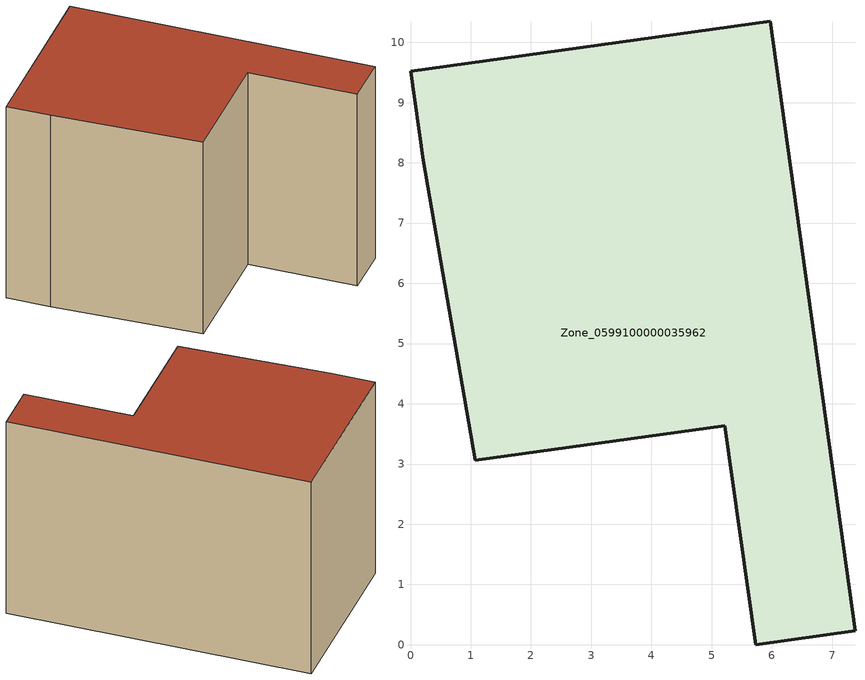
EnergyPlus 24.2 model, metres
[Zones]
Zone_0599100000035962
 floor ground (C_G): 5.22,3.64 1.08,3.06 0.21,8.04 0,9.52 5.97,10.35 7.38,0.23 5.73,0 z0
 wall outside (C_F): 0,9.52 0.21,8.04 1.08,3.06 5.22,3.64 5.73,0 7.38,0.23 5.97,10.35 0,9.52 z0:7.27
 roof outside (C_R): 5.97,10.35 0,9.52 0.21,8.04 1.08,3.06 5.22,3.64 5.73,0 7.38,0.23 z7.27
[BUILDING]
Pand.0599100000035962: North Axis=0; Terrain=City; Loads Convergence Tolerance Value=0.04; Temperature Convergence Tolerance Value=0.4; Solar Distribution=FullExterior; Maximum Number of Warmup Days=25; Minimum Number of Warmup Days=1
[Site:Location]
Rotterdam.The.Hague.AP_ZH_NLD Design_Conditions: Latitude=51.96; Longitude=4.45; Time Zone=1; Elevation=-4.5
[SITE:GROUNDTEMPERATURE:BUILDINGSURFACE]
18, 18, 18, 18, 18, 18, 18, 18, 18, 18, 18, 18
[MATERIAL] Thermal Absorptance=0.9; Solar Absorptance=0.7; Visible Absorptance=0.7
Name | Roughness | Thickness | Conductivity | Density | Specific Heat
G.TI.1946 | MediumSmooth | 0.15 | 1 | 540 | 1210
F.TI.1946 | Rough | 0.3 | 0.857143 | 1920 | 840
R.TI.1946 | MediumRough | 0.2 | 0.1 | 1500 | 1000
[CONSTRUCTION]
C_G: G.TI.1946
C_F: F.TI.1946
C_R: R.TI.1946
[ZONE]
Zone_0599100000035962: Type=1; Multiplier=1; Ceiling Height=Autocalculate; Volume=Autocalculate; Floor Area=autocalculate; Part of Total Floor Area=Yes
[ZONEINFILTRATION:DESIGNFLOWRATE]
Infil_Zone_0599100000035962: Zone or ZoneList or Space or SpaceList=Zone_0599100000035962; Schedule=AlwaysOn; Design Flow Rate Calculation Method=Flow/Area; Flow Rate per Floor Area=0.003; Constant Term Coefficient=1; Temperature Term Coefficient=0; Velocity Term Coefficient=0; Velocity Squared Term Coefficient=0
[HVACTEMPLATE:ZONE:IDEALLOADSAIRSYSTEM]
Zone_0599100000035962: Maximum Heating Supply Air Temperature=50; Minimum Cooling Supply Air Temperature=13; Maximum Heating Supply Air Humidity Ratio=0.0156; Minimum Cooling Supply Air Humidity Ratio=0.0077; Heating Limit=NoLimit; Cooling Limit=NoLimit; Dehumidification Control Type=ConstantSensibleHeatRatio; Cooling Sensible Heat Ratio=0.7; Dehumidification Setpoint=60; Humidification Control Type=None; Humidification Setpoint=30; Outdoor Air Method=None; Outdoor Air Flow Rate per Person=0.00944; Outdoor Air Flow Rate per Zone Floor Area=0; Outdoor Air Flow Rate per Zone=0; Demand Controlled Ventilation Type=None; Outdoor Air Economizer Type=NoEconomizer; Heat Recovery Type=None; Sensible Heat Recovery Effectiveness=0.7; Latent Heat Recovery Effectiveness=0.65
[ZONECONTROL:THERMOSTAT]
ThermostatControl_Zone_0599100000035962: Zone or ZoneList=Zone_0599100000035962; Control Type Schedule=DualSetpointControlType; Control 1=Thermostat_Zone_0599100000035962; Temperature Difference Between Cutout And Setpoint=0
[THERMOSTATSETPOINT:DUALSETPOINT]
Thermostat_Zone_0599100000035962: Heating Setpoint Temperature Schedule=HeatingSetpoint_Zone_0599100000035962; Cooling Setpoint Temperature Schedule=CoolingSetpoint_Zone_0599100000035962
[SCHEDULE:COMPACT]
HeatingSetpoint_Zone_0599100000035962: Through: 12/31, For: AllDays, Until: 24:00, 21
CoolingSetpoint_Zone_0599100000035962: Through: 12/31, For: AllDays, Until: 24:00, 24
DualSetpointControlType: Through: 12/31, For: AllDays, Until: 24:00, 4
AlwaysOn: Through: 12/31, For: AllDays, Until: 24:00, 1
